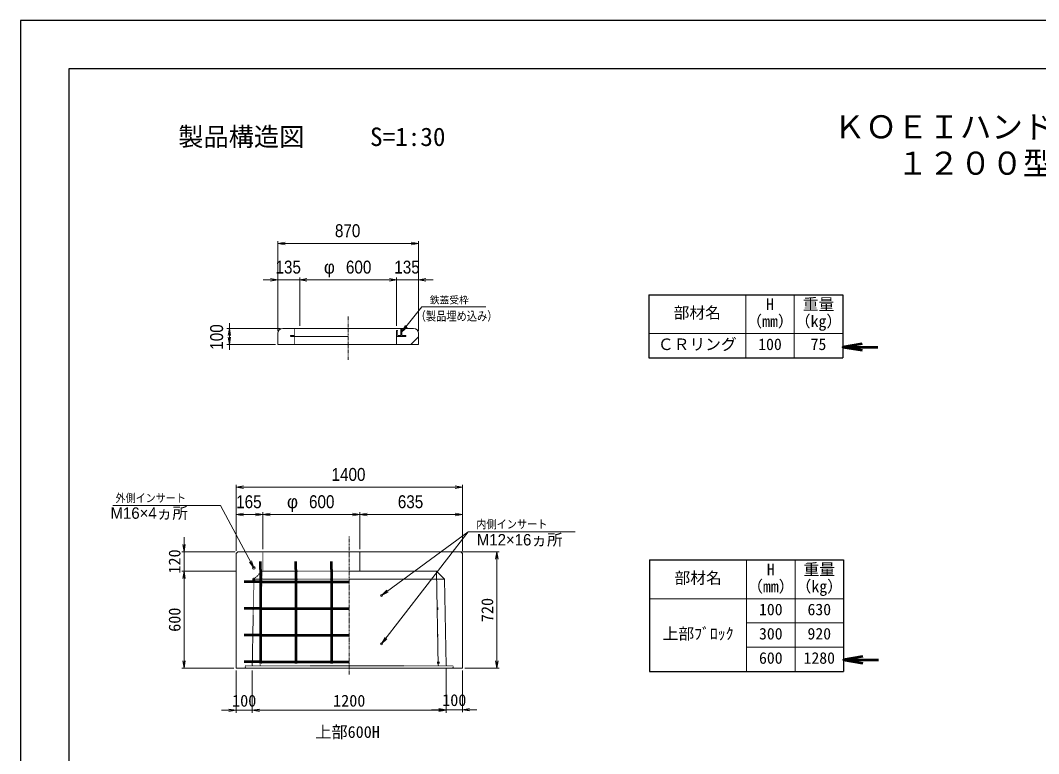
# Model space of a CAD drawing. Units: millimetres, scale not verified. Extents: x -210 to 210, y -148 to 148.
# Drawn here: x -210 to 0, y -2.6 to 148.5 of the extents above; entities that cross this region are included whole.
import ezdxf
from ezdxf.enums import TextEntityAlignment as Align

# ---------------------------------------------------------------- set-up
doc = ezdxf.new("R2010")
doc.units = ezdxf.units.MM
doc.header["$PDMODE"] = 32
doc.header["$PDSIZE"] = 0.5
doc.linetypes.add('USER1', pattern=[12.95, 6.35, -3.175, 0.25, -3.175])
doc.linetypes.add('USER2', pattern=[4.7625, 3.175, -1.5875])
doc.layers.add('0-0', color=7, linetype='Continuous')
for name, color, linetype, lineweight in [('0-1_0', 5, 'Continuous', 25), ('0-2_dims', 2, 'Continuous', 13), ('0-3_pen1実線', 4, 'Continuous', 13), ('0-4_pen2実線', 3, 'Continuous', 13), ('0-5_pen3実線', 7, 'Continuous', 18), ('0-6_pen4実線', 6, 'Continuous', 25), ('0-7_pen1一点', 4, 'USER1', 13), ('0-8_pen2破線', 3, 'USER2', 13), ('0-9_鉄筋１', 7, 'Continuous', 50), ('0-A_鉄筋２', 7, 'Continuous', 50)]:
    doc.layers.add(name, color=color, linetype=linetype, lineweight=lineweight)
doc.styles.add('ＭＳ ゴシック', font='')
doc.styles.add('ＭＳ Ｐゴシック', font='')
doc.styles.get('ＭＳ ゴシック').set_extended_font_data('MS Gothic')
doc.styles.get('ＭＳ Ｐゴシック').set_extended_font_data('MS PGothic')

# ---------------------------------------------------------------- blocks, each defined once
blk = doc.blocks.new('部分図 1')
at = {"layer": '0-1_0'}
blk.add_lwpolyline([(0, 0), (12600, 0), (12600, 8910), (0, 8910)], close=True, dxfattribs=at)
at = {"layer": '0-2_dims'}
for p, q in [((1593.03, 6990.55), (1593.03, 7545.5)), ((1593.03, 7530.5), (2463.03, 7530.5)), ((2463.03, 7005.55), (2463.03, 7545.5)), ((1593.03, 6990.55), (1593.03, 7320.5)), ((1728.03, 7020.55), (1728.03, 7320.5)), ((1728.03, 7020.55), (1728.03, 7320.5)), ((2328.03, 7020.55), (2328.03, 7320.5)), ((2328.03, 7020.55), (2328.03, 7320.5)), ((2463.03, 6990.55), (2463.03, 7320.5)), ((1593.03, 7305.5), (1503.03, 7305.5)), ((1728.03, 7305.5), (1593.03, 7305.5)), ((1728.03, 7305.5), (2328.03, 7305.5)), ((1728.03, 7305.5), (1818.03, 7305.5)), ((2328.03, 7305.5), (2238.03, 7305.5)), ((2328.03, 7305.5), (2463.03, 7305.5)), ((2463.03, 7305.5), (2553.03, 7305.5)), ((1608.03, 7005.55), (1278.09, 7005.55)), ((1293.09, 7005.55), (1293.09, 7037.37)), ((1293.09, 7005.55), (1293.09, 6905.55)), ((1578.03, 6905.55), (1278.09, 6905.55)), ((1293.09, 6905.55), (1293.09, 6873.73)), ((1334.7, 5629.38), (1334.7, 6038.51)), ((2734.7, 6023.51), (1334.7, 6023.51)), ((2734.7, 5629.38), (2734.7, 6038.51)), ((1334.7, 5629.38), (1334.7, 5869.76)), ((1499.7, 5639.38), (1499.7, 5869.76)), ((1499.7, 5639.38), (1499.7, 5869.76)), ((2099.7, 5639.38), (2099.7, 5869.76)), ((2099.7, 5639.38), (2099.7, 5869.76)), ((2734.7, 5629.38), (2734.7, 5869.76)), ((1499.7, 5854.76), (1334.7, 5854.76)), ((1499.7, 5854.76), (2099.7, 5854.76)), ((2099.7, 5854.76), (2734.7, 5854.76)), ((2234.7, 5054.88), (2771.5, 5748.18))]:
    blk.add_line(p, q, dxfattribs=at)
at = {"layer": '0-2_dims', "lineweight": 18}
for p, q in [((2529.05, 7138.9), (2880.52, 7138.9)), ((1193.82, 5910.38), (572.35, 5910.38)), ((2816.5, 5748.18), (3432.97, 5748.18)), ((1013.07, 5624.38), (1013.07, 5714.38)), ((1329.7, 5624.38), (998.07, 5624.38)), ((1013.07, 5624.38), (1013.07, 5504.38)), ((2947.7, 5624.38), (2947.7, 4904.38)), ((1330.2, 5504.38), (998.07, 5504.38)), ((1330.2, 5504.38), (998.07, 5504.38)), ((1013.07, 5504.38), (1013.07, 5414.38)), ((1013.07, 5504.38), (1013.07, 4904.38)), ((1319.7, 4904.38), (998.07, 4904.38)), ((1334.7, 4644.13), (1244.7, 4644.13)), ((1334.7, 4644.13), (1435.17, 4644.13)), ((1435.17, 4644.13), (1525.17, 4644.13)), ((1435.17, 4644.13), (2634.7, 4644.13)), ((2634.7, 4647.88), (2544.7, 4647.88)), ((2634.7, 4647.88), (2734.7, 4647.88)), ((2734.7, 4647.88), (2824.7, 4647.88))]:
    blk.add_line(p, q, dxfattribs=at)
at = {"layer": '0-2_dims', "lineweight": 50}
for p, q in [((5088.03, 6889.96), (5304.61, 6889.96)), ((5093.13, 4955.82), (5309.7, 4955.82))]:
    blk.add_line(p, q, dxfattribs=at)
at = {"layer": '0-2_dims', "color": 7, "lineweight": 18}
for p, q in [((2717.7, 5624.38), (2962.7, 5624.38)), ((1334.7, 4889.38), (1334.7, 4629.13)), ((1435.17, 4889.38), (1435.17, 4629.13)), ((1435.17, 4889.38), (1435.17, 4629.13)), ((2634.7, 4904.38), (2634.7, 4629.13)), ((2634.7, 4904.38), (2634.7, 4632.88)), ((2734.7, 4889.38), (2734.7, 4632.88)), ((2749.7, 4904.38), (2962.7, 4904.38))]:
    blk.add_line(p, q, dxfattribs=at)
at = {"layer": '0-2_dims'}
for points in [[(1638.03, 7538), (1593.03, 7530.5), (1638.03, 7523)], [(2418.03, 7523), (2463.03, 7530.5), (2418.03, 7538)], [(1548.03, 7298), (1593.03, 7305.5), (1548.03, 7313)], [(1773.03, 7313), (1728.03, 7305.5), (1773.03, 7298)], [(1773.03, 7313), (1728.03, 7305.5), (1773.03, 7298)], [(2283.03, 7298), (2328.03, 7305.5), (2283.03, 7313)], [(2283.03, 7298), (2328.03, 7305.5), (2283.03, 7313)], [(2508.03, 7313), (2463.03, 7305.5), (2508.03, 7298)], [(2360.03, 6983.55), (2484.05, 7138.9), (2529.05, 7138.9)], [(1300.59, 6960.55), (1293.09, 7005.55), (1285.59, 6960.55)], [(2382.25, 7023.4), (2360.03, 6983.55), (2393.97, 7014.04)], [(1285.59, 6950.55), (1293.09, 6905.55), (1300.59, 6950.55)], [(1379.7, 6031.01), (1334.7, 6023.51), (1379.7, 6016.01)], [(2689.7, 6016.01), (2734.7, 6023.51), (2689.7, 6031.01)], [(1444.7, 5524.38), (1238.82, 5910.38), (1193.82, 5910.38)], [(1379.7, 5862.26), (1334.7, 5854.76), (1379.7, 5847.26)], [(1454.7, 5847.26), (1499.7, 5854.76), (1454.7, 5862.26)], [(1544.7, 5862.26), (1499.7, 5854.76), (1544.7, 5847.26)], [(2054.7, 5847.26), (2099.7, 5854.76), (2054.7, 5862.26)], [(2144.7, 5862.26), (2099.7, 5854.76), (2144.7, 5847.26)], [(2689.7, 5847.26), (2734.7, 5854.76), (2689.7, 5862.26)], [(2234.7, 5354.38), (2771.5, 5748.18), (2816.5, 5748.18)], [(1416.91, 5560.56), (1444.7, 5524.38), (1430.14, 5567.61)], [(2266.55, 5387.05), (2234.7, 5354.38), (2275.42, 5374.95)], [(2256.32, 5095.05), (2234.7, 5054.88), (2268.18, 5085.87)]]:
    blk.add_lwpolyline(points, dxfattribs=at)
at = {"layer": '0-2_dims', "lineweight": 50}
for points in [[(5208.03, 6909.96), (5088.03, 6889.96), (5208.03, 6869.96)], [(5213.13, 4975.82), (5093.13, 4955.82), (5213.13, 4935.82)]]:
    blk.add_lwpolyline(points, dxfattribs=at)
at = {"layer": '0-2_dims', "lineweight": 18}
for points in [[(1005.57, 5669.38), (1013.07, 5624.38), (1020.57, 5669.38)], [(2955.2, 5579.38), (2947.7, 5624.38), (2940.2, 5579.38)], [(1020.57, 5459.38), (1013.07, 5504.38), (1005.57, 5459.38)], [(1020.57, 5459.38), (1013.07, 5504.38), (1005.57, 5459.38)], [(1005.57, 4949.38), (1013.07, 4904.38), (1020.57, 4949.38)], [(2940.2, 4949.38), (2947.7, 4904.38), (2955.2, 4949.38)], [(1289.7, 4636.63), (1334.7, 4644.13), (1289.7, 4651.63)], [(1480.17, 4651.63), (1435.17, 4644.13), (1480.17, 4636.63)], [(1480.17, 4651.63), (1435.17, 4644.13), (1480.17, 4636.63)], [(2589.7, 4640.38), (2634.7, 4647.88), (2589.7, 4655.38)], [(2589.7, 4636.63), (2634.7, 4644.13), (2589.7, 4651.63)], [(2779.7, 4655.38), (2734.7, 4647.88), (2779.7, 4640.38)]]:
    blk.add_lwpolyline(points, dxfattribs=at)
at = {"layer": '0-3_pen1実線'}
for p, q in [((2360.03, 6984.57), (2381.01, 7005.55)), ((2328.03, 6952.57), (2331.01, 6955.55)), ((2415.71, 6905.55), (2463.03, 6952.87))]:
    blk.add_line(p, q, dxfattribs=at)
at = {"layer": '0-4_pen2実線'}
for p, q in [((2328.03, 6993.05), (2328.03, 6955.55)), ((2328.03, 6993.05), (2334.03, 6993.05)), ((2354.03, 7005.55), (2354.03, 6961.55)), ((2360.03, 7005.55), (2360.03, 6961.55)), ((2384.03, 6955.55), (2328.03, 6955.55)), ((2328.03, 6955.55), (2328.03, 6905.55)), ((2354.03, 6961.55), (2334.03, 6961.55)), ((2384.03, 6961.55), (2360.03, 6961.55)), ((2384.03, 6961.55), (2384.03, 6955.55))]:
    blk.add_line(p, q, dxfattribs=at)
at = {"layer": '0-4_pen2実線', "linetype": 'USER2'}
blk.add_line((2334.03, 6993.05), (2334.03, 6961.55), dxfattribs=at)
at = {"layer": '0-4_pen2実線'}
for centre, radius in [((1444.7, 5524.38), 8), ((2234.7, 5354.38), 6), ((2234.7, 5054.88), 6)]:
    blk.add_circle(centre, radius, dxfattribs=at)
at = {"layer": '0-5_pen3実線'}
for p, q in [((4488.03, 7213.82), (4488.03, 6823.82)), ((4788.03, 7213.82), (4788.03, 6823.82)), ((1623.03, 7005.55), (2433.03, 7005.55)), ((1593.03, 6975.55), (1593.03, 6905.55)), ((2463.03, 6975.55), (2463.03, 6905.55)), ((3888.03, 6973.82), (5088.03, 6973.82)), ((1593.03, 6905.55), (2463.03, 6905.55)), ((1334.7, 5614.38), (1344.7, 5624.38)), ((1334.7, 5614.38), (1334.7, 4904.38)), ((1344.7, 5624.38), (2724.7, 5624.38)), ((2099.7, 5624.38), (2099.7, 5504.38)), ((2734.7, 5614.38), (2724.7, 5624.38)), ((2734.7, 5614.38), (2734.7, 4904.38)), ((4493.13, 5574.2), (4493.13, 4884.2)), ((4793.13, 5574.2), (4793.13, 4884.2)), ((2574.7, 5504.38), (2034.7, 5504.38)), ((2624.7, 5454.38), (2574.7, 5504.38)), ((2574.7, 5504.38), (2584.7, 4919.38)), ((2624.7, 5454.38), (2034.7, 5454.38)), ((2634.7, 4919.38), (2624.7, 5454.38)), ((3893.13, 5334.2), (5093.13, 5334.2)), ((4493.13, 5184.2), (5093.13, 5184.2)), ((4493.13, 5034.2), (5093.13, 5034.2)), ((2734.7, 4904.38), (1334.7, 4904.38))]:
    blk.add_line(p, q, dxfattribs=at)
for centre, start, end in [((1623.03, 6975.55), 90, 180), ((2433.03, 6975.55), 0, 90)]:
    blk.add_arc(centre, 30, start, end, dxfattribs=at)
at = {"layer": '0-6_pen4実線'}
for p, q in [((3888.03, 7213.82), (5088.03, 7213.82)), ((3888.03, 7213.82), (3888.03, 6823.82)), ((5088.03, 7213.82), (5088.03, 6823.82)), ((3888.03, 6823.82), (5088.03, 6823.82)), ((3893.13, 5574.2), (5093.13, 5574.2)), ((5093.13, 5574.2), (5093.13, 4884.2))]:
    blk.add_line(p, q, dxfattribs=at)
blk.add_lwpolyline([(300, 300), (12300, 300), (12300, 8610), (300, 8610)], close=True, dxfattribs=at)
blk.add_lwpolyline([(3893.13, 5574.2), (3893.13, 4884.2), (5093.13, 4884.2)], dxfattribs=at)
at = {"layer": '0-7_pen1一点'}
for p, q in [((2028.03, 7079.63), (2028.03, 6812)), ((2034.7, 4866.38), (2034.7, 5718.26))]:
    blk.add_line(p, q, dxfattribs=at)
at = {"layer": '0-8_pen2破線'}
for p, q in [((1696.03, 7005.55), (1696.03, 6905.55)), ((1672.03, 6961.55), (1672.03, 6955.55)), ((1672.03, 6961.55), (1696.03, 6961.55)), ((1672.03, 6955.55), (2028.03, 6955.55)), ((1499.7, 5624.38), (1499.7, 5504.38)), ((1444.7, 5454.38), (1494.7, 5504.38)), ((1494.7, 5504.38), (1483.77, 4919.58)), ((2034.7, 5504.38), (1494.7, 5504.38)), ((1434.7, 4919.38), (1444.7, 5454.38)), ((2034.7, 5454.38), (1459.7, 5454.38)), ((1394.7, 4919.38), (2674.7, 4919.38))]:
    blk.add_line(p, q, dxfattribs=at)
for points in [[(1394.7, 4919.38), (1389.7, 4904.38), (1394.7, 4919.38)], [(2679.7, 4904.38), (2674.7, 4919.38), (2679.7, 4904.38)]]:
    blk.add_lwpolyline(points, dxfattribs=at)
blk.add_point((1444.7, 5454.38), dxfattribs=at)
at = {"layer": '0-9_鉄筋１'}
for p, q in [((1484.7, 5514.38), (1484.7, 4934.38)), ((1704.7, 5514.38), (1704.7, 4934.38)), ((1924.7, 5514.38), (1924.7, 4934.38)), ((1484.7, 5439.38), (2034.7, 5439.38)), ((1484.7, 5274.38), (2034.7, 5274.38)), ((2578.64, 5274.38), (2584.7, 5274.38)), ((1484.7, 5109.38), (2034.7, 5109.38)), ((2581.46, 5109.38), (2584.7, 5109.38)), ((1484.7, 4944.38), (2034.7, 4944.38)), ((2584.28, 4944.38), (2584.7, 4944.38)), ((2584.7, 4944.38), (2584.7, 4934.38))]:
    blk.add_line(p, q, dxfattribs=at)
at = {"layer": '0-A_鉄筋２'}
for p, q in [((1484.7, 5514.38), (1484.7, 5564.38)), ((1704.7, 5514.38), (1704.7, 5564.38)), ((1924.7, 5514.38), (1924.7, 5564.38)), ((1484.7, 5439.38), (1384.7, 5439.38)), ((1484.7, 5274.38), (1384.7, 5274.38)), ((1484.7, 5109.38), (1384.7, 5109.38)), ((1484.7, 4944.38), (1384.7, 4944.38))]:
    blk.add_line(p, q, dxfattribs=at)
at = {"layer": '0-2_dims', "color": 7, "style": 'ＭＳ Ｐゴシック'}
for s, height, width, p in [('870', 79.98, 0.9, (1946.21, 7545.5)), ('135', 79.98, 0.9, (1578.71, 7320.5)), ('600', 79.98, 0.9, (2014.4, 7320.5)), ('135', 79.98, 0.9, (2313.71, 7320.5)), ('（製品埋め込み）', 54.61, 0.85, (2445.4, 7037.35)), ('1400', 79.98, 0.9, (1925.61, 6038.51)), ('外側インサート', 50.68, 0.9, (588.7, 5915.66)), ('165', 79.98, 0.9, (1335.39, 5869.76)), ('600', 79.98, 0.9, (1786.07, 5869.76)), ('635', 79.98, 0.9, (2335.39, 5869.76)), ('内側インサート', 51.2, 0.9, (2820.79, 5753.36))]:
    blk.add_text(s, height=height, dxfattribs=dict(at, width=width)).set_placement(p, align=Align.BOTTOM_LEFT)
at = {"layer": '0-2_dims', "color": 7}
for s, height, style, p in [('φ', 79.98, 'ＭＳ Ｐゴシック', (1878.03, 7320.5)), ('鉄蓋受枠', 44.11, 'ＭＳ Ｐゴシック', (2533.34, 7145.44)), ('φ', 79.98, 'ＭＳ Ｐゴシック', (1649.7, 5869.76)), ('M16×4ヵ所', 70.81, 'ＭＳ Ｐゴシック', (557.72, 5806.94)), ('M12×16ヵ所', 70.81, 'ＭＳ Ｐゴシック', (2824.22, 5641.91)), ('100', 73.31, 'ＭＳ ゴシック', (1309.94, 4644.63)), ('1200', 73.31, 'ＭＳ ゴシック', (1934.94, 4644.63)), ('100', 73.31, 'ＭＳ ゴシック', (2609.7, 4648.38))]:
    blk.add_text(s, height=height, dxfattribs=dict(at, style=style)).set_placement(p, align=Align.BOTTOM_LEFT)
at = {"layer": '0-2_dims', "color": 7, "style": 'ＭＳ Ｐゴシック', "width": 0.9}
blk.add_text('100', height=79.98, rotation=90, dxfattribs=at).set_placement((1278.09, 6873.73), align=Align.BOTTOM_LEFT)
at = {"layer": '0-2_dims', "color": 7, "style": 'ＭＳ ゴシック'}
for s, p in [('120', (1012.57, 5489.38)), ('720', (2947.2, 5189.38)), ('600', (1012.57, 5129.38))]:
    blk.add_text(s, height=73.31, rotation=90, dxfattribs=at).set_placement(p, align=Align.BOTTOM_LEFT)
at = {"layer": '0-5_pen3実線', "style": 'ＭＳ ゴシック'}
for s, height, p in [('\u3000製品構造図\u3000', 114.4, (820.59, 8098.74)), ('S=1:30', 114.4, (2163.24, 8098.74)), ('H', 71.47, (4613.66, 7097.58)), ('重量', 71.47, (4840.55, 7097.58)), ('部材名', 71.47, (4041.81, 7045.08)), ('（mm）', 71.49, (4491.76, 6992.57)), ('（kg）', 71.49, (4791.76, 6992.57)), ('ＣＲリング', 71.46, (3944.34, 6850.08)), ('100', 71.47, (4564.92, 6850.08)), ('75', 71.44, (4889.31, 6850.1)), ('H', 71.47, (4618.76, 5457.96)), ('重量', 71.47, (4845.65, 5457.96)), ('部材名', 71.47, (4046.9, 5405.46)), ('（mm）', 71.49, (4496.86, 5352.95)), ('（kg）', 71.49, (4796.86, 5352.95)), ('100', 71.47, (4570.02, 5210.46)), ('630', 71.45, (4870.04, 5210.47)), ('上部ﾌﾞﾛｯｸ', 71.48, (3973.77, 5060.46)), ('300', 71.47, (4570.02, 5060.46)), ('920', 71.45, (4870.04, 5060.48)), ('600', 71.48, (4570.01, 4910.46)), ('1280', 71.45, (4845.67, 4910.47)), ('上部600H', 73.31, (1824.7, 4451.38))]:
    blk.add_text(s, height=height, dxfattribs=at).set_placement(p, align=Align.BOTTOM_LEFT)
at = {"layer": '0-6_pen4実線', "style": 'ＭＳ ゴシック'}
for s, p in [('\u3000ＫＯＥＩハンドホール構造図\u3000', (4837.55, 8137.5)), ('１２００型シリーズ', (5422.51, 7912.5))]:
    blk.add_text(s, height=143, dxfattribs=at).set_placement(p, align=Align.BOTTOM_LEFT)

msp = doc.modelspace()

# ---------------------------------------------------------------- block references
at = {"layer": '0-0', "xscale": 0.03333333, "yscale": 0.03333333}
msp.add_blockref('部分図 1', (-210, -148.5), dxfattribs=at)

doc.saveas('drawing.dxf')
